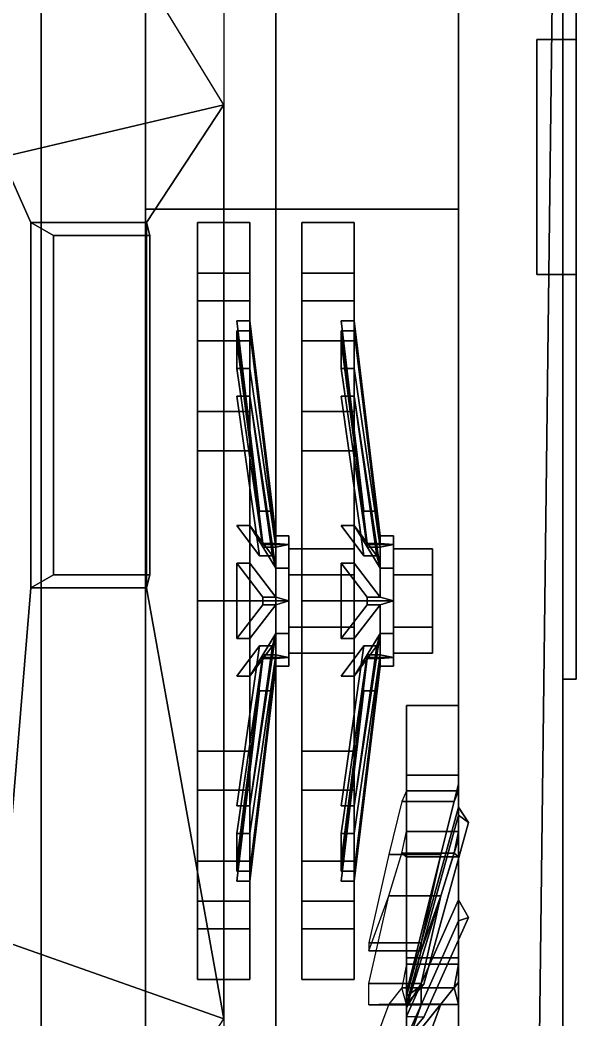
# Model space of a CAD drawing. Header units: millimetres. Extents: x -1.07 to 1.03, y -2.23 to 2.52.
# Drawn here: x 0.564 to 0.99, y 0.639 to 1.405 of the extents above; entities that cross this region are included whole.
import ezdxf

# ---------------------------------------------------------------- set-up
doc = ezdxf.new("R2010")
doc.units = ezdxf.units.MM
for name, color, linetype in [('tracks', 3, 'Continuous'), ('turret', 2, 'Continuous'), ('wheels', 2, 'Continuous')]:
    doc.layers.add(name, color=color, linetype=linetype)

msp = doc.modelspace()

# ---------------------------------------------------------------- linework, layer by layer
for points in [[(0.72, -0.69, 0.9), (0.58, -0.69, 0.69), (0.58, 2.29571, 0.69), (0.72, 2.22286, 0.9)], [(0.58, 2.29571, 0.69), (0.58, -0.69, 0.69), (0.58, -0.69, 0.3), (0.58, 1.97571, 0.3)], [(0.95161, -0.23, 1.33), (0.98, 2.08755, 1.29), (0.76, 1.98, 1.6), (0.76, -0.12, 1.6)], [(0.98, -0.23, 1.29), (0.98, 2.08755, 1.29), (0.98, 2.08755, 1.29), (0.95161, -0.23, 1.33)], [(0.98, 1.7, 0.99), (0.98, -0.18, 0.99), (0.98, -0.78, 0.9), (0.98, 2.09, 0.9)], [(0.98, 2, 1.29), (0.98, -0.78, 1.29), (0.98, -0.18, 1.26), (0.98, 1.7, 1.26)], [(0.76, 0.12, 1.6), (0.76, 1.98, 1.6), (-0.76, 1.98, 1.6), (-0.76, 0.12, 1.6)], [(0.58, 1.97571, 0.3), (0.58, -0.69, 0.3), (-0.58, -0.69, 0.3), (-0.58, 1.97571, 0.3)], [(0.98, 0.9, 0.99), (0.98, 1.7, 0.99), (0.99, 1.7, 0.99), (0.99, 0.9, 0.99)], [(0.98, 1.7, 1.26), (0.98, 0.9, 1.26), (0.99, 0.9, 1.26), (0.99, 1.7, 1.26)], [(0.99, 0.9, 0.99), (0.99, 1.7, 0.99), (0.99, 1.39, 1.11), (0.99, 1.21, 1.11)], [(0.99, 1.7, 0.99), (0.99, 1.7, 1.26), (0.99, 1.39, 1.24), (0.99, 1.39, 1.11)], [(0.99, 1.7, 1.26), (0.99, 0.9, 1.26), (0.99, 1.21, 1.24), (0.99, 1.39, 1.24)], [(0.96, 1.21, 1.24), (0.96, 1.39, 1.24), (0.99, 1.39, 1.24), (0.99, 1.21, 1.24)], [(0.96, 1.39, 1.24), (0.96, 1.39, 1.11), (0.99, 1.39, 1.11), (0.99, 1.39, 1.24)], [(0.96, 1.39, 1.11), (0.96, 1.21, 1.11), (0.99, 1.21, 1.11), (0.99, 1.39, 1.11)], [(0.96, 1.39, 1.24), (0.96, 1.21, 1.24), (0.96, 1.21, 1.11), (0.96, 1.39, 1.11)], [(0.96, 1.21, 1.11), (0.96, 1.21, 1.24), (0.99, 1.21, 1.24), (0.99, 1.21, 1.11)], [(0.99, 0.9, 1.26), (0.99, 0.9, 0.99), (0.99, 1.21, 1.11), (0.99, 1.21, 1.24)], [(0.98, 0.9, 1.26), (0.98, 0.9, 0.99), (0.99, 0.9, 0.99), (0.99, 0.9, 1.26)], [(0.98, 0.62, 1.26), (0.98, 0.62, 0.99), (0.98, 0.9, 0.99), (0.98, 0.9, 1.26)]]:
    msp.add_3dface(points)
at = {"layer": 'tracks'}
for points in [[(0.9, 1.77, 0.72), (0.9, 1.26, 0.64), (0.66, 1.26, 0.64), (0.66, 1.77, 0.72)], [(0.9, 1.26, 0.68), (0.9, 1.77, 0.77), (0.66, 1.77, 0.77), (0.66, 1.26, 0.68)], [(0.66, 1.26, 0.68), (0.66, 1.77, 0.77), (0.66, 1.77, 0.72), (0.66, 1.26, 0.64)], [(0.9, 1.26, 0.64), (0.9, 1.77, 0.72), (0.9, 1.77, 0.77), (0.9, 1.26, 0.68)], [(0.9, 1.43, 0.05), (0.9, 0.21, 0.05), (0.66, 0.21, 0.05), (0.66, 1.43, 0.05)], [(0.66, 1.43, 0.05), (0.66, 0.21, 0.05), (0.66, 0.21, 0.09), (0.66, 1.42, 0.09)], [(0.9, 1.42, 0.09), (0.9, 0.21, 0.09), (0.9, 0.21, 0.05), (0.9, 1.43, 0.05)], [(0.9, 0.21, 0.09), (0.9, 1.42, 0.09), (0.66, 1.42, 0.09), (0.66, 0.21, 0.09)], [(0.66, 0.19, 0.68), (0.66, 1.26, 0.68), (0.66, 1.26, 0.64), (0.66, 0.19, 0.64)], [(0.9, 0.19, 0.68), (0.9, 1.26, 0.68), (0.66, 1.26, 0.68), (0.66, 0.19, 0.68)], [(0.9, 1.26, 0.64), (0.9, 0.19, 0.64), (0.66, 0.19, 0.64), (0.66, 1.26, 0.64)], [(0.9, 0.19, 0.64), (0.9, 1.26, 0.64), (0.9, 1.26, 0.68), (0.9, 0.19, 0.68)]]:
    msp.add_3dface(points, dxfattribs=at)
at = {"layer": 'turret'}
for points in [[(0.55, 1.3, 1.83), (0.72, 1.34, 1.6), (0.53, 1.65, 1.6), (0.42, 1.5, 1.83)], [(0.57217, 1.25, 1.8), (0.66087, 1.25, 1.68), (0.72, 1.34, 1.6), (0.55, 1.3, 1.83)], [(0.66087, 0.97, 1.68), (0.72, 0.64, 1.6), (0.72, 1.34, 1.6), (0.66087, 1.25, 1.68)], [(0.55, 0.7, 1.83), (0.57217, 0.97, 1.8), (0.57217, 1.25, 1.8), (0.55, 1.3, 1.83)], [(0.58957, 1.24, 1.79), (0.66348, 1.24, 1.69), (0.66087, 1.25, 1.68), (0.57217, 1.25, 1.8)], [(0.57217, 0.97, 1.8), (0.58957, 0.98, 1.79), (0.58957, 1.24, 1.79), (0.57217, 1.25, 1.8)], [(0.66348, 0.98, 1.69), (0.66087, 0.97, 1.68), (0.66087, 1.25, 1.68), (0.66348, 1.24, 1.69)], [(0.58957, 0.98, 1.79), (0.66348, 0.98, 1.69), (0.66348, 1.24, 1.69), (0.58957, 1.24, 1.79)], [(0.57217, 0.97, 1.8), (0.66087, 0.97, 1.68), (0.66348, 0.98, 1.69), (0.58957, 0.98, 1.79)], [(0.55, 0.7, 1.83), (0.72, 0.64, 1.6), (0.66087, 0.97, 1.68), (0.57217, 0.97, 1.8)], [(0.37, 0.44, 1.83), (0.48, 0.27, 1.6), (0.72, 0.64, 1.6), (0.55, 0.7, 1.83)]]:
    msp.add_3dface(points, dxfattribs=at)
at = {"layer": 'wheels'}
for points in [[(0.7, 1.25, 0.37), (0.7, 1.21115, 0.515), (0.74, 1.21115, 0.515), (0.74, 1.25, 0.37)], [(0.7, 1.21115, 0.225), (0.7, 1.25, 0.37), (0.74, 1.25, 0.37), (0.74, 1.21115, 0.225)], [(0.74, 1.25, 0.37), (0.74, 1.21115, 0.515), (0.74, 1.15919, 0.485), (0.74, 1.19, 0.37)], [(0.74, 1.21115, 0.225), (0.74, 1.25, 0.37), (0.74, 1.19, 0.37), (0.74, 1.15919, 0.255)], [(0.78, 1.25, 0.37), (0.78, 1.21115, 0.515), (0.82, 1.21115, 0.515), (0.82, 1.25, 0.37)], [(0.78, 1.21115, 0.225), (0.78, 1.25, 0.37), (0.82, 1.25, 0.37), (0.82, 1.21115, 0.225)], [(0.82, 1.25, 0.37), (0.82, 1.21115, 0.515), (0.82, 1.15919, 0.485), (0.82, 1.19, 0.37)], [(0.82, 1.21115, 0.225), (0.82, 1.25, 0.37), (0.82, 1.19, 0.37), (0.82, 1.15919, 0.255)], [(0.7, 1.105, 0.11885), (0.7, 1.21115, 0.225), (0.74, 1.21115, 0.225), (0.74, 1.105, 0.11885)], [(0.7, 1.21115, 0.515), (0.7, 1.105, 0.62115), (0.74, 1.105, 0.62115), (0.74, 1.21115, 0.515)], [(0.74, 1.105, 0.11885), (0.74, 1.21115, 0.225), (0.74, 1.15919, 0.255), (0.74, 1.075, 0.17081)], [(0.74, 1.21115, 0.515), (0.74, 1.105, 0.62115), (0.74, 1.075, 0.56919), (0.74, 1.15919, 0.485)], [(0.78, 1.105, 0.11885), (0.78, 1.21115, 0.225), (0.82, 1.21115, 0.225), (0.82, 1.105, 0.11885)], [(0.78, 1.21115, 0.515), (0.78, 1.105, 0.62115), (0.82, 1.105, 0.62115), (0.82, 1.21115, 0.515)], [(0.82, 1.105, 0.11885), (0.82, 1.21115, 0.225), (0.82, 1.15919, 0.255), (0.82, 1.075, 0.17081)], [(0.82, 1.21115, 0.515), (0.82, 1.105, 0.62115), (0.82, 1.075, 0.56919), (0.82, 1.15919, 0.485)], [(0.7, 1.15919, 0.485), (0.7, 1.19, 0.37), (0.74, 1.19, 0.37), (0.74, 1.15919, 0.485)], [(0.7, 1.19, 0.37), (0.7, 1.15919, 0.255), (0.74, 1.15919, 0.255), (0.74, 1.19, 0.37)], [(0.78, 1.15919, 0.485), (0.78, 1.19, 0.37), (0.82, 1.19, 0.37), (0.82, 1.15919, 0.485)], [(0.78, 1.19, 0.37), (0.78, 1.15919, 0.255), (0.82, 1.15919, 0.255), (0.82, 1.19, 0.37)], [(0.73, 1.17464, 0.42732), (0.74, 1.17464, 0.42732), (0.75747, 1.0289, 0.37), (0.74747, 1.0289, 0.37)], [(0.74, 1.17464, 0.31268), (0.73, 1.17464, 0.31268), (0.74747, 1.0289, 0.37), (0.75747, 1.0289, 0.37)], [(0.74, 1.17464, 0.42732), (0.74, 1.17464, 0.42732), (0.76, 1.01, 0.37), (0.75747, 1.0289, 0.37)], [(0.74, 1.17464, 0.42732), (0.74, 1.16691, 0.45616), (0.76, 1.00407, 0.39212), (0.76, 1.01, 0.37)], [(0.74, 1.17464, 0.31268), (0.74, 1.17464, 0.31268), (0.75747, 1.0289, 0.37), (0.76, 1.01, 0.37)], [(0.74, 1.16691, 0.28384), (0.74, 1.17464, 0.31268), (0.76, 1.01, 0.37), (0.76, 1.00407, 0.34788)], [(0.81, 1.17464, 0.42732), (0.82, 1.17464, 0.42732), (0.83747, 1.0289, 0.37), (0.82747, 1.0289, 0.37)], [(0.82, 1.17464, 0.31268), (0.81, 1.17464, 0.31268), (0.82747, 1.0289, 0.37), (0.83747, 1.0289, 0.37)], [(0.82, 1.17464, 0.42732), (0.82, 1.17464, 0.42732), (0.84, 1.01, 0.37), (0.83747, 1.0289, 0.37)], [(0.82, 1.17464, 0.42732), (0.82, 1.16691, 0.45616), (0.84, 1.00407, 0.39212), (0.84, 1.01, 0.37)], [(0.82, 1.17464, 0.31268), (0.82, 1.17464, 0.31268), (0.83747, 1.0289, 0.37), (0.84, 1.01, 0.37)], [(0.82, 1.16691, 0.28384), (0.82, 1.17464, 0.31268), (0.84, 1.01, 0.37), (0.84, 1.00407, 0.34788)], [(0.73, 1.16691, 0.28384), (0.74, 1.16691, 0.28384), (0.76, 1.00407, 0.34788), (0.75, 1.00407, 0.34788)], [(0.73, 1.15919, 0.255), (0.73, 1.16691, 0.28384), (0.75, 1.00407, 0.34788), (0.75, 1.0033, 0.345)], [(0.74, 1.16691, 0.45616), (0.73, 1.16691, 0.45616), (0.75, 1.00407, 0.39212), (0.76, 1.00407, 0.39212)], [(0.73, 1.16691, 0.45616), (0.73, 1.15919, 0.485), (0.75, 1.0033, 0.395), (0.75, 1.00407, 0.39212)], [(0.81, 1.16691, 0.28384), (0.82, 1.16691, 0.28384), (0.84, 1.00407, 0.34788), (0.83, 1.00407, 0.34788)], [(0.81, 1.15919, 0.255), (0.81, 1.16691, 0.28384), (0.83, 1.00407, 0.34788), (0.83, 1.0033, 0.345)], [(0.82, 1.16691, 0.45616), (0.81, 1.16691, 0.45616), (0.83, 1.00407, 0.39212), (0.84, 1.00407, 0.39212)], [(0.81, 1.16691, 0.45616), (0.81, 1.15919, 0.485), (0.83, 1.0033, 0.395), (0.83, 1.00407, 0.39212)], [(0.7, 1.15919, 0.255), (0.7, 1.075, 0.17081), (0.74, 1.075, 0.17081), (0.74, 1.15919, 0.255)], [(0.7, 1.075, 0.56919), (0.7, 1.15919, 0.485), (0.74, 1.15919, 0.485), (0.74, 1.075, 0.56919)], [(0.73, 1.13807, 0.23389), (0.73, 1.15919, 0.255), (0.75, 1.0033, 0.345), (0.75, 1.00119, 0.34289)], [(0.73, 1.15919, 0.485), (0.73, 1.13807, 0.50611), (0.75, 1.00119, 0.39711), (0.75, 1.0033, 0.395)], [(0.78, 1.15919, 0.255), (0.78, 1.075, 0.17081), (0.82, 1.075, 0.17081), (0.82, 1.15919, 0.255)], [(0.78, 1.075, 0.56919), (0.78, 1.15919, 0.485), (0.82, 1.15919, 0.485), (0.82, 1.075, 0.56919)], [(0.81, 1.13807, 0.23389), (0.81, 1.15919, 0.255), (0.83, 1.0033, 0.345), (0.83, 1.00119, 0.34289)], [(0.81, 1.15919, 0.485), (0.81, 1.13807, 0.50611), (0.83, 1.00119, 0.39711), (0.83, 1.0033, 0.395)], [(0.74, 1.13807, 0.23389), (0.73, 1.13807, 0.23389), (0.75, 1.00119, 0.34289), (0.76, 1.00119, 0.34289)], [(0.73, 1.13807, 0.50611), (0.74, 1.13807, 0.50611), (0.76, 1.00119, 0.39711), (0.75, 1.00119, 0.39711)], [(0.74, 1.11696, 0.21277), (0.74, 1.13807, 0.23389), (0.76, 1.00119, 0.34289), (0.76, 0.985, 0.3267)], [(0.74, 1.13807, 0.50611), (0.74, 1.11696, 0.52723), (0.76, 0.985, 0.4133), (0.76, 1.00119, 0.39711)], [(0.82, 1.13807, 0.23389), (0.81, 1.13807, 0.23389), (0.83, 1.00119, 0.34289), (0.84, 1.00119, 0.34289)], [(0.81, 1.13807, 0.50611), (0.82, 1.13807, 0.50611), (0.84, 1.00119, 0.39711), (0.83, 1.00119, 0.39711)], [(0.82, 1.11696, 0.21277), (0.82, 1.13807, 0.23389), (0.84, 1.00119, 0.34289), (0.84, 0.985, 0.3267)], [(0.82, 1.13807, 0.50611), (0.82, 1.11696, 0.52723), (0.84, 0.985, 0.4133), (0.84, 1.00119, 0.39711)], [(0.73, 1.11696, 0.21277), (0.74, 1.11696, 0.21277), (0.75747, 0.99445, 0.31033), (0.74747, 0.99445, 0.31033)], [(0.74, 1.11696, 0.52723), (0.73, 1.11696, 0.52723), (0.74747, 0.99445, 0.42967), (0.75747, 0.99445, 0.42967)], [(0.74, 1.11696, 0.21277), (0.74, 1.11696, 0.21277), (0.76, 0.985, 0.3267), (0.75747, 0.99445, 0.31033)], [(0.74, 1.11696, 0.52723), (0.74, 1.11696, 0.52723), (0.75747, 0.99445, 0.42967), (0.76, 0.985, 0.4133)], [(0.81, 1.11696, 0.21277), (0.82, 1.11696, 0.21277), (0.83747, 0.99445, 0.31033), (0.82747, 0.99445, 0.31033)], [(0.82, 1.11696, 0.52723), (0.81, 1.11696, 0.52723), (0.82747, 0.99445, 0.42967), (0.83747, 0.99445, 0.42967)], [(0.82, 1.11696, 0.21277), (0.82, 1.11696, 0.21277), (0.84, 0.985, 0.3267), (0.83747, 0.99445, 0.31033)], [(0.82, 1.11696, 0.52723), (0.82, 1.11696, 0.52723), (0.83747, 0.99445, 0.42967), (0.84, 0.985, 0.4133)], [(0.7, 0.96, 0.08), (0.7, 1.105, 0.11885), (0.74, 1.105, 0.11885), (0.74, 0.96, 0.08)], [(0.7, 1.105, 0.62115), (0.7, 0.96, 0.66), (0.74, 0.96, 0.66), (0.74, 1.105, 0.62115)], [(0.74, 0.96, 0.08), (0.74, 1.105, 0.11885), (0.74, 1.075, 0.17081), (0.74, 0.96, 0.14)], [(0.74, 1.105, 0.62115), (0.74, 0.96, 0.66), (0.74, 0.96, 0.6), (0.74, 1.075, 0.56919)], [(0.78, 0.96, 0.08), (0.78, 1.105, 0.11885), (0.82, 1.105, 0.11885), (0.82, 0.96, 0.08)], [(0.78, 1.105, 0.62115), (0.78, 0.96, 0.66), (0.82, 0.96, 0.66), (0.82, 1.105, 0.62115)], [(0.82, 0.96, 0.08), (0.82, 1.105, 0.11885), (0.82, 1.075, 0.17081), (0.82, 0.96, 0.14)], [(0.82, 1.105, 0.62115), (0.82, 0.96, 0.66), (0.82, 0.96, 0.6), (0.82, 1.075, 0.56919)], [(0.7, 1.075, 0.17081), (0.7, 0.96, 0.14), (0.74, 0.96, 0.14), (0.74, 1.075, 0.17081)], [(0.7, 0.96, 0.6), (0.7, 1.075, 0.56919), (0.74, 1.075, 0.56919), (0.74, 0.96, 0.6)], [(0.78, 1.075, 0.17081), (0.78, 0.96, 0.14), (0.82, 0.96, 0.14), (0.82, 1.075, 0.17081)], [(0.78, 0.96, 0.6), (0.78, 1.075, 0.56919), (0.82, 1.075, 0.56919), (0.82, 0.96, 0.6)], [(0.74, 1.01768, 0.15546), (0.73, 1.01768, 0.15546), (0.74747, 0.99445, 0.31033), (0.75747, 0.99445, 0.31033)], [(0.73, 1.01768, 0.58454), (0.74, 1.01768, 0.58454), (0.75747, 0.99445, 0.42967), (0.74747, 0.99445, 0.42967)], [(0.74, 1.01768, 0.15546), (0.74, 1.01768, 0.15546), (0.75747, 0.99445, 0.31033), (0.76, 0.985, 0.3267)], [(0.74, 0.98884, 0.14773), (0.74, 1.01768, 0.15546), (0.76, 0.985, 0.3267), (0.76, 0.96288, 0.32077)], [(0.74, 1.01768, 0.58454), (0.74, 0.98884, 0.59227), (0.76, 0.96288, 0.41923), (0.76, 0.985, 0.4133)], [(0.74, 1.01768, 0.58454), (0.74, 1.01768, 0.58454), (0.76, 0.985, 0.4133), (0.75747, 0.99445, 0.42967)], [(0.82, 1.01768, 0.15546), (0.81, 1.01768, 0.15546), (0.82747, 0.99445, 0.31033), (0.83747, 0.99445, 0.31033)], [(0.81, 1.01768, 0.58454), (0.82, 1.01768, 0.58454), (0.83747, 0.99445, 0.42967), (0.82747, 0.99445, 0.42967)], [(0.82, 1.01768, 0.15546), (0.82, 1.01768, 0.15546), (0.83747, 0.99445, 0.31033), (0.84, 0.985, 0.3267)], [(0.82, 0.98884, 0.14773), (0.82, 1.01768, 0.15546), (0.84, 0.985, 0.3267), (0.84, 0.96288, 0.32077)], [(0.82, 1.01768, 0.58454), (0.82, 0.98884, 0.59227), (0.84, 0.96288, 0.41923), (0.84, 0.985, 0.4133)], [(0.82, 1.01768, 0.58454), (0.82, 1.01768, 0.58454), (0.84, 0.985, 0.4133), (0.83747, 0.99445, 0.42967)], [(0.75, 1.0033, 0.345), (0.75, 1.00407, 0.34788), (0.76, 1.00407, 0.34788), (0.77, 1.0033, 0.345)], [(0.75, 1.00407, 0.39212), (0.75, 1.0033, 0.395), (0.77, 1.0033, 0.395), (0.76, 1.00407, 0.39212)], [(0.76, 1.01, 0.37), (0.76, 1.00407, 0.39212), (0.77, 1.0033, 0.395), (0.77, 1.01, 0.37)], [(0.76, 1.00407, 0.34788), (0.76, 1.01, 0.37), (0.77, 1.01, 0.37), (0.77, 1.0033, 0.345)], [(0.77, 1.01, 0.37), (0.77, 1.0033, 0.395), (0.77, 1, 0.37)], [(0.77, 1.0033, 0.345), (0.77, 1.01, 0.37), (0.77, 1, 0.37), (0.77, 0.98, 0.33536)], [(0.83, 1.0033, 0.345), (0.83, 1.00407, 0.34788), (0.84, 1.00407, 0.34788), (0.85, 1.0033, 0.345)], [(0.83, 1.00407, 0.39212), (0.83, 1.0033, 0.395), (0.85, 1.0033, 0.395), (0.84, 1.00407, 0.39212)], [(0.84, 1.01, 0.37), (0.84, 1.00407, 0.39212), (0.85, 1.0033, 0.395), (0.85, 1.01, 0.37)], [(0.84, 1.00407, 0.34788), (0.84, 1.01, 0.37), (0.85, 1.01, 0.37), (0.85, 1.0033, 0.345)], [(0.85, 1.01, 0.37), (0.85, 1.0033, 0.395), (0.85, 1, 0.37)], [(0.85, 1.0033, 0.345), (0.85, 1.01, 0.37), (0.85, 1, 0.37), (0.85, 0.98, 0.33536)], [(0.75, 1.00119, 0.34289), (0.75, 1.0033, 0.345), (0.77, 1.0033, 0.345), (0.76, 1.00119, 0.34289)], [(0.75, 1.0033, 0.395), (0.75, 1.00119, 0.39711), (0.76, 1.00119, 0.39711), (0.77, 1.0033, 0.395)], [(0.76, 0.985, 0.3267), (0.76, 1.00119, 0.34289), (0.77, 1.0033, 0.345), (0.77, 0.985, 0.3267)], [(0.76, 1.00119, 0.39711), (0.76, 0.985, 0.4133), (0.77, 0.985, 0.4133), (0.77, 1.0033, 0.395)], [(0.77, 1.0033, 0.395), (0.77, 0.985, 0.4133), (0.77, 0.98, 0.40464), (0.77, 1, 0.37)], [(0.77, 0.985, 0.3267), (0.77, 1.0033, 0.345), (0.77, 0.98, 0.33536)], [(0.77, 1, 0.37), (0.77, 0.98, 0.40464), (0.82, 0.98, 0.40464), (0.82, 1, 0.37)], [(0.77, 0.98, 0.33536), (0.77, 1, 0.37), (0.82, 1, 0.37), (0.82, 0.98, 0.33536)], [(0.83, 1.00119, 0.34289), (0.83, 1.0033, 0.345), (0.85, 1.0033, 0.345), (0.84, 1.00119, 0.34289)], [(0.83, 1.0033, 0.395), (0.83, 1.00119, 0.39711), (0.84, 1.00119, 0.39711), (0.85, 1.0033, 0.395)], [(0.84, 0.985, 0.3267), (0.84, 1.00119, 0.34289), (0.85, 1.0033, 0.345), (0.85, 0.985, 0.3267)], [(0.84, 1.00119, 0.39711), (0.84, 0.985, 0.4133), (0.85, 0.985, 0.4133), (0.85, 1.0033, 0.395)], [(0.85, 1.0033, 0.395), (0.85, 0.985, 0.4133), (0.85, 0.98, 0.40464), (0.85, 1, 0.37)], [(0.85, 0.985, 0.3267), (0.85, 1.0033, 0.345), (0.85, 0.98, 0.33536)], [(0.85, 1, 0.37), (0.85, 0.98, 0.40464), (0.88, 0.98, 0.40464), (0.88, 1, 0.37)], [(0.85, 0.98, 0.33536), (0.85, 1, 0.37), (0.88, 1, 0.37), (0.88, 0.98, 0.33536)], [(0.88, 0.98, 0.40464), (0.88, 0.94, 0.33536), (0.88, 0.98, 0.33536), (0.88, 1, 0.37)], [(0.73, 0.98884, 0.14773), (0.74, 0.98884, 0.14773), (0.76, 0.96288, 0.32077), (0.75, 0.96288, 0.32077)], [(0.73, 0.96, 0.14), (0.73, 0.98884, 0.14773), (0.75, 0.96288, 0.32077), (0.75, 0.96, 0.32)], [(0.73, 0.98884, 0.59227), (0.73, 0.96, 0.6), (0.75, 0.96, 0.42), (0.75, 0.96288, 0.41923)], [(0.74, 0.98884, 0.59227), (0.73, 0.98884, 0.59227), (0.75, 0.96288, 0.41923), (0.76, 0.96288, 0.41923)], [(0.81, 0.98884, 0.14773), (0.82, 0.98884, 0.14773), (0.84, 0.96288, 0.32077), (0.83, 0.96288, 0.32077)], [(0.81, 0.96, 0.14), (0.81, 0.98884, 0.14773), (0.83, 0.96288, 0.32077), (0.83, 0.96, 0.32)], [(0.81, 0.98884, 0.59227), (0.81, 0.96, 0.6), (0.83, 0.96, 0.42), (0.83, 0.96288, 0.41923)], [(0.82, 0.98884, 0.59227), (0.81, 0.98884, 0.59227), (0.83, 0.96288, 0.41923), (0.84, 0.96288, 0.41923)], [(0.76, 0.96288, 0.32077), (0.76, 0.985, 0.3267), (0.77, 0.985, 0.3267), (0.77, 0.96, 0.32)], [(0.76, 0.985, 0.4133), (0.76, 0.96288, 0.41923), (0.77, 0.96, 0.42), (0.77, 0.985, 0.4133)], [(0.77, 0.96, 0.32), (0.77, 0.985, 0.3267), (0.77, 0.98, 0.33536), (0.77, 0.94, 0.33536)], [(0.77, 0.985, 0.4133), (0.77, 0.96, 0.42), (0.77, 0.98, 0.40464)], [(0.84, 0.96288, 0.32077), (0.84, 0.985, 0.3267), (0.85, 0.985, 0.3267), (0.85, 0.96, 0.32)], [(0.84, 0.985, 0.4133), (0.84, 0.96288, 0.41923), (0.85, 0.96, 0.42), (0.85, 0.985, 0.4133)], [(0.85, 0.96, 0.32), (0.85, 0.985, 0.3267), (0.85, 0.98, 0.33536), (0.85, 0.94, 0.33536)], [(0.85, 0.985, 0.4133), (0.85, 0.96, 0.42), (0.85, 0.98, 0.40464)], [(0.77, 0.94, 0.33536), (0.77, 0.98, 0.33536), (0.82, 0.98, 0.33536), (0.82, 0.94, 0.33536)], [(0.77, 0.98, 0.40464), (0.77, 0.94, 0.40464), (0.82, 0.94, 0.40464), (0.82, 0.98, 0.40464)], [(0.77, 0.96, 0.42), (0.77, 0.935, 0.4133), (0.77, 0.94, 0.40464), (0.77, 0.98, 0.40464)], [(0.85, 0.94, 0.33536), (0.85, 0.98, 0.33536), (0.88, 0.98, 0.33536), (0.88, 0.94, 0.33536)], [(0.85, 0.98, 0.40464), (0.85, 0.94, 0.40464), (0.88, 0.94, 0.40464), (0.88, 0.98, 0.40464)], [(0.85, 0.96, 0.42), (0.85, 0.935, 0.4133), (0.85, 0.94, 0.40464), (0.85, 0.98, 0.40464)], [(0.88, 0.94, 0.40464), (0.88, 0.92, 0.37), (0.88, 0.94, 0.33536), (0.88, 0.98, 0.40464)], [(0.7, 0.815, 0.11885), (0.7, 0.96, 0.08), (0.74, 0.96, 0.08), (0.74, 0.815, 0.11885)], [(0.7, 0.96, 0.14), (0.7, 0.845, 0.17081), (0.74, 0.845, 0.17081), (0.74, 0.96, 0.14)], [(0.7, 0.96, 0.66), (0.7, 0.815, 0.62115), (0.74, 0.815, 0.62115), (0.74, 0.96, 0.66)], [(0.7, 0.845, 0.56919), (0.7, 0.96, 0.6), (0.74, 0.96, 0.6), (0.74, 0.845, 0.56919)], [(0.73, 0.93116, 0.14773), (0.73, 0.96, 0.14), (0.75, 0.96, 0.32), (0.75, 0.95712, 0.32077)], [(0.73, 0.96, 0.6), (0.73, 0.93116, 0.59227), (0.75, 0.95712, 0.41923), (0.75, 0.96, 0.42)], [(0.74, 0.815, 0.11885), (0.74, 0.96, 0.08), (0.74, 0.96, 0.14), (0.74, 0.845, 0.17081)], [(0.74, 0.96, 0.66), (0.74, 0.815, 0.62115), (0.74, 0.845, 0.56919), (0.74, 0.96, 0.6)], [(0.75, 0.96, 0.32), (0.75, 0.96288, 0.32077), (0.76, 0.96288, 0.32077), (0.77, 0.96, 0.32)], [(0.75, 0.96288, 0.41923), (0.75, 0.96, 0.42), (0.77, 0.96, 0.42), (0.76, 0.96288, 0.41923)], [(0.75, 0.95712, 0.32077), (0.75, 0.96, 0.32), (0.77, 0.96, 0.32), (0.76, 0.95712, 0.32077)], [(0.75, 0.96, 0.42), (0.75, 0.95712, 0.41923), (0.76, 0.95712, 0.41923), (0.77, 0.96, 0.42)], [(0.76, 0.935, 0.3267), (0.76, 0.95712, 0.32077), (0.77, 0.96, 0.32), (0.77, 0.935, 0.3267)], [(0.76, 0.95712, 0.41923), (0.76, 0.935, 0.4133), (0.77, 0.935, 0.4133), (0.77, 0.96, 0.42)], [(0.77, 0.935, 0.3267), (0.77, 0.96, 0.32), (0.77, 0.94, 0.33536)], [(0.78, 0.815, 0.11885), (0.78, 0.96, 0.08), (0.82, 0.96, 0.08), (0.82, 0.815, 0.11885)], [(0.78, 0.96, 0.14), (0.78, 0.845, 0.17081), (0.82, 0.845, 0.17081), (0.82, 0.96, 0.14)], [(0.78, 0.96, 0.66), (0.78, 0.815, 0.62115), (0.82, 0.815, 0.62115), (0.82, 0.96, 0.66)], [(0.78, 0.845, 0.56919), (0.78, 0.96, 0.6), (0.82, 0.96, 0.6), (0.82, 0.845, 0.56919)], [(0.81, 0.93116, 0.14773), (0.81, 0.96, 0.14), (0.83, 0.96, 0.32), (0.83, 0.95712, 0.32077)], [(0.81, 0.96, 0.6), (0.81, 0.93116, 0.59227), (0.83, 0.95712, 0.41923), (0.83, 0.96, 0.42)], [(0.82, 0.815, 0.11885), (0.82, 0.96, 0.08), (0.82, 0.96, 0.14), (0.82, 0.845, 0.17081)], [(0.82, 0.96, 0.66), (0.82, 0.815, 0.62115), (0.82, 0.845, 0.56919), (0.82, 0.96, 0.6)], [(0.83, 0.96, 0.32), (0.83, 0.96288, 0.32077), (0.84, 0.96288, 0.32077), (0.85, 0.96, 0.32)], [(0.83, 0.96288, 0.41923), (0.83, 0.96, 0.42), (0.85, 0.96, 0.42), (0.84, 0.96288, 0.41923)], [(0.83, 0.95712, 0.32077), (0.83, 0.96, 0.32), (0.85, 0.96, 0.32), (0.84, 0.95712, 0.32077)], [(0.83, 0.96, 0.42), (0.83, 0.95712, 0.41923), (0.84, 0.95712, 0.41923), (0.85, 0.96, 0.42)], [(0.84, 0.935, 0.3267), (0.84, 0.95712, 0.32077), (0.85, 0.96, 0.32), (0.85, 0.935, 0.3267)], [(0.84, 0.95712, 0.41923), (0.84, 0.935, 0.4133), (0.85, 0.935, 0.4133), (0.85, 0.96, 0.42)], [(0.85, 0.935, 0.3267), (0.85, 0.96, 0.32), (0.85, 0.94, 0.33536)], [(0.74, 0.93116, 0.14773), (0.73, 0.93116, 0.14773), (0.75, 0.95712, 0.32077), (0.76, 0.95712, 0.32077)], [(0.73, 0.93116, 0.59227), (0.74, 0.93116, 0.59227), (0.76, 0.95712, 0.41923), (0.75, 0.95712, 0.41923)], [(0.74, 0.90232, 0.15546), (0.74, 0.93116, 0.14773), (0.76, 0.95712, 0.32077), (0.76, 0.935, 0.3267)], [(0.74, 0.93116, 0.59227), (0.74, 0.90232, 0.58454), (0.76, 0.935, 0.4133), (0.76, 0.95712, 0.41923)], [(0.82, 0.93116, 0.14773), (0.81, 0.93116, 0.14773), (0.83, 0.95712, 0.32077), (0.84, 0.95712, 0.32077)], [(0.81, 0.93116, 0.59227), (0.82, 0.93116, 0.59227), (0.84, 0.95712, 0.41923), (0.83, 0.95712, 0.41923)], [(0.82, 0.90232, 0.15546), (0.82, 0.93116, 0.14773), (0.84, 0.95712, 0.32077), (0.84, 0.935, 0.3267)], [(0.82, 0.93116, 0.59227), (0.82, 0.90232, 0.58454), (0.84, 0.935, 0.4133), (0.84, 0.95712, 0.41923)], [(0.74, 0.80304, 0.21277), (0.74, 0.80304, 0.21277), (0.75747, 0.92555, 0.31033), (0.76, 0.935, 0.3267)], [(0.74, 0.78193, 0.23389), (0.74, 0.80304, 0.21277), (0.76, 0.935, 0.3267), (0.76, 0.91881, 0.34289)], [(0.74, 0.90232, 0.15546), (0.74, 0.90232, 0.15546), (0.76, 0.935, 0.3267), (0.75747, 0.92555, 0.31033)], [(0.74, 0.90232, 0.58454), (0.74, 0.90232, 0.58454), (0.75747, 0.92555, 0.42967), (0.76, 0.935, 0.4133)], [(0.74, 0.80304, 0.52723), (0.74, 0.80304, 0.52723), (0.76, 0.935, 0.4133), (0.75747, 0.92555, 0.42967)], [(0.74, 0.80304, 0.52723), (0.74, 0.78193, 0.50611), (0.76, 0.91881, 0.39711), (0.76, 0.935, 0.4133)], [(0.76, 0.91881, 0.34289), (0.76, 0.935, 0.3267), (0.77, 0.935, 0.3267), (0.77, 0.9167, 0.345)], [(0.76, 0.935, 0.4133), (0.76, 0.91881, 0.39711), (0.77, 0.9167, 0.395), (0.77, 0.935, 0.4133)], [(0.77, 0.94, 0.40464), (0.77, 0.92, 0.37), (0.82, 0.92, 0.37), (0.82, 0.94, 0.40464)], [(0.77, 0.9167, 0.395), (0.77, 0.91, 0.37), (0.77, 0.92, 0.37), (0.77, 0.94, 0.40464)], [(0.77, 0.92, 0.37), (0.77, 0.94, 0.33536), (0.82, 0.94, 0.33536), (0.82, 0.92, 0.37)], [(0.77, 0.9167, 0.345), (0.77, 0.935, 0.3267), (0.77, 0.94, 0.33536), (0.77, 0.92, 0.37)], [(0.77, 0.935, 0.4133), (0.77, 0.9167, 0.395), (0.77, 0.94, 0.40464)], [(0.82, 0.80304, 0.21277), (0.82, 0.80304, 0.21277), (0.83747, 0.92555, 0.31033), (0.84, 0.935, 0.3267)], [(0.82, 0.78193, 0.23389), (0.82, 0.80304, 0.21277), (0.84, 0.935, 0.3267), (0.84, 0.91881, 0.34289)], [(0.82, 0.90232, 0.15546), (0.82, 0.90232, 0.15546), (0.84, 0.935, 0.3267), (0.83747, 0.92555, 0.31033)], [(0.82, 0.90232, 0.58454), (0.82, 0.90232, 0.58454), (0.83747, 0.92555, 0.42967), (0.84, 0.935, 0.4133)], [(0.82, 0.80304, 0.52723), (0.82, 0.80304, 0.52723), (0.84, 0.935, 0.4133), (0.83747, 0.92555, 0.42967)], [(0.82, 0.80304, 0.52723), (0.82, 0.78193, 0.50611), (0.84, 0.91881, 0.39711), (0.84, 0.935, 0.4133)], [(0.84, 0.91881, 0.34289), (0.84, 0.935, 0.3267), (0.85, 0.935, 0.3267), (0.85, 0.9167, 0.345)], [(0.84, 0.935, 0.4133), (0.84, 0.91881, 0.39711), (0.85, 0.9167, 0.395), (0.85, 0.935, 0.4133)], [(0.85, 0.94, 0.40464), (0.85, 0.92, 0.37), (0.88, 0.92, 0.37), (0.88, 0.94, 0.40464)], [(0.85, 0.9167, 0.395), (0.85, 0.91, 0.37), (0.85, 0.92, 0.37), (0.85, 0.94, 0.40464)], [(0.85, 0.92, 0.37), (0.85, 0.94, 0.33536), (0.88, 0.94, 0.33536), (0.88, 0.92, 0.37)], [(0.85, 0.9167, 0.345), (0.85, 0.935, 0.3267), (0.85, 0.94, 0.33536), (0.85, 0.92, 0.37)], [(0.85, 0.935, 0.4133), (0.85, 0.9167, 0.395), (0.85, 0.94, 0.40464)], [(0.74, 0.80304, 0.21277), (0.73, 0.80304, 0.21277), (0.74747, 0.92555, 0.31033), (0.75747, 0.92555, 0.31033)], [(0.73, 0.90232, 0.15546), (0.74, 0.90232, 0.15546), (0.75747, 0.92555, 0.31033), (0.74747, 0.92555, 0.31033)], [(0.74, 0.90232, 0.58454), (0.73, 0.90232, 0.58454), (0.74747, 0.92555, 0.42967), (0.75747, 0.92555, 0.42967)], [(0.73, 0.80304, 0.52723), (0.74, 0.80304, 0.52723), (0.75747, 0.92555, 0.42967), (0.74747, 0.92555, 0.42967)], [(0.77, 0.91, 0.37), (0.77, 0.9167, 0.345), (0.77, 0.92, 0.37)], [(0.82, 0.80304, 0.21277), (0.81, 0.80304, 0.21277), (0.82747, 0.92555, 0.31033), (0.83747, 0.92555, 0.31033)], [(0.81, 0.90232, 0.15546), (0.82, 0.90232, 0.15546), (0.83747, 0.92555, 0.31033), (0.82747, 0.92555, 0.31033)], [(0.82, 0.90232, 0.58454), (0.81, 0.90232, 0.58454), (0.82747, 0.92555, 0.42967), (0.83747, 0.92555, 0.42967)], [(0.81, 0.80304, 0.52723), (0.82, 0.80304, 0.52723), (0.83747, 0.92555, 0.42967), (0.82747, 0.92555, 0.42967)], [(0.85, 0.91, 0.37), (0.85, 0.9167, 0.345), (0.85, 0.92, 0.37)], [(0.73, 0.78193, 0.23389), (0.74, 0.78193, 0.23389), (0.76, 0.91881, 0.34289), (0.75, 0.91881, 0.34289)], [(0.73, 0.76081, 0.255), (0.73, 0.78193, 0.23389), (0.75, 0.91881, 0.34289), (0.75, 0.9167, 0.345)], [(0.74, 0.78193, 0.50611), (0.73, 0.78193, 0.50611), (0.75, 0.91881, 0.39711), (0.76, 0.91881, 0.39711)], [(0.73, 0.78193, 0.50611), (0.73, 0.76081, 0.485), (0.75, 0.9167, 0.395), (0.75, 0.91881, 0.39711)], [(0.73, 0.75309, 0.28384), (0.73, 0.76081, 0.255), (0.75, 0.9167, 0.345), (0.75, 0.91593, 0.34788)], [(0.73, 0.76081, 0.485), (0.73, 0.75309, 0.45616), (0.75, 0.91593, 0.39212), (0.75, 0.9167, 0.395)], [(0.74, 0.75309, 0.28384), (0.73, 0.75309, 0.28384), (0.75, 0.91593, 0.34788), (0.76, 0.91593, 0.34788)], [(0.73, 0.75309, 0.45616), (0.74, 0.75309, 0.45616), (0.76, 0.91593, 0.39212), (0.75, 0.91593, 0.39212)], [(0.74, 0.75309, 0.45616), (0.74, 0.74536, 0.42732), (0.76, 0.91, 0.37), (0.76, 0.91593, 0.39212)], [(0.74, 0.74536, 0.31268), (0.74, 0.75309, 0.28384), (0.76, 0.91593, 0.34788), (0.76, 0.91, 0.37)], [(0.75, 0.9167, 0.345), (0.75, 0.91881, 0.34289), (0.76, 0.91881, 0.34289), (0.77, 0.9167, 0.345)], [(0.75, 0.91881, 0.39711), (0.75, 0.9167, 0.395), (0.77, 0.9167, 0.395), (0.76, 0.91881, 0.39711)], [(0.75, 0.91593, 0.34788), (0.75, 0.9167, 0.345), (0.77, 0.9167, 0.345), (0.76, 0.91593, 0.34788)], [(0.75, 0.9167, 0.395), (0.75, 0.91593, 0.39212), (0.76, 0.91593, 0.39212), (0.77, 0.9167, 0.395)], [(0.76, 0.91593, 0.39212), (0.76, 0.91, 0.37), (0.77, 0.91, 0.37), (0.77, 0.9167, 0.395)], [(0.76, 0.91, 0.37), (0.76, 0.91593, 0.34788), (0.77, 0.9167, 0.345), (0.77, 0.91, 0.37)], [(0.81, 0.78193, 0.23389), (0.82, 0.78193, 0.23389), (0.84, 0.91881, 0.34289), (0.83, 0.91881, 0.34289)], [(0.81, 0.76081, 0.255), (0.81, 0.78193, 0.23389), (0.83, 0.91881, 0.34289), (0.83, 0.9167, 0.345)], [(0.82, 0.78193, 0.50611), (0.81, 0.78193, 0.50611), (0.83, 0.91881, 0.39711), (0.84, 0.91881, 0.39711)], [(0.81, 0.78193, 0.50611), (0.81, 0.76081, 0.485), (0.83, 0.9167, 0.395), (0.83, 0.91881, 0.39711)], [(0.81, 0.75309, 0.28384), (0.81, 0.76081, 0.255), (0.83, 0.9167, 0.345), (0.83, 0.91593, 0.34788)], [(0.81, 0.76081, 0.485), (0.81, 0.75309, 0.45616), (0.83, 0.91593, 0.39212), (0.83, 0.9167, 0.395)], [(0.82, 0.75309, 0.28384), (0.81, 0.75309, 0.28384), (0.83, 0.91593, 0.34788), (0.84, 0.91593, 0.34788)], [(0.81, 0.75309, 0.45616), (0.82, 0.75309, 0.45616), (0.84, 0.91593, 0.39212), (0.83, 0.91593, 0.39212)], [(0.82, 0.75309, 0.45616), (0.82, 0.74536, 0.42732), (0.84, 0.91, 0.37), (0.84, 0.91593, 0.39212)], [(0.82, 0.74536, 0.31268), (0.82, 0.75309, 0.28384), (0.84, 0.91593, 0.34788), (0.84, 0.91, 0.37)], [(0.83, 0.9167, 0.345), (0.83, 0.91881, 0.34289), (0.84, 0.91881, 0.34289), (0.85, 0.9167, 0.345)], [(0.83, 0.91881, 0.39711), (0.83, 0.9167, 0.395), (0.85, 0.9167, 0.395), (0.84, 0.91881, 0.39711)], [(0.83, 0.91593, 0.34788), (0.83, 0.9167, 0.345), (0.85, 0.9167, 0.345), (0.84, 0.91593, 0.34788)], [(0.83, 0.9167, 0.395), (0.83, 0.91593, 0.39212), (0.84, 0.91593, 0.39212), (0.85, 0.9167, 0.395)], [(0.84, 0.91593, 0.39212), (0.84, 0.91, 0.37), (0.85, 0.91, 0.37), (0.85, 0.9167, 0.395)], [(0.84, 0.91, 0.37), (0.84, 0.91593, 0.34788), (0.85, 0.9167, 0.345), (0.85, 0.91, 0.37)], [(0.74, 0.74536, 0.42732), (0.74, 0.74536, 0.42732), (0.75747, 0.8911, 0.37), (0.76, 0.91, 0.37)], [(0.74, 0.74536, 0.31268), (0.74, 0.74536, 0.31268), (0.76, 0.91, 0.37), (0.75747, 0.8911, 0.37)], [(0.82, 0.74536, 0.42732), (0.82, 0.74536, 0.42732), (0.83747, 0.8911, 0.37), (0.84, 0.91, 0.37)], [(0.82, 0.74536, 0.31268), (0.82, 0.74536, 0.31268), (0.84, 0.91, 0.37), (0.83747, 0.8911, 0.37)], [(0.74, 0.74536, 0.42732), (0.73, 0.74536, 0.42732), (0.74747, 0.8911, 0.37), (0.75747, 0.8911, 0.37)], [(0.73, 0.74536, 0.31268), (0.74, 0.74536, 0.31268), (0.75747, 0.8911, 0.37), (0.74747, 0.8911, 0.37)], [(0.82, 0.74536, 0.42732), (0.81, 0.74536, 0.42732), (0.82747, 0.8911, 0.37), (0.83747, 0.8911, 0.37)], [(0.81, 0.74536, 0.31268), (0.82, 0.74536, 0.31268), (0.83747, 0.8911, 0.37), (0.82747, 0.8911, 0.37)], [(0.86, 0.88, 0.37), (0.86, 0.82652, 0.53458), (0.9, 0.82652, 0.53458), (0.9, 0.88, 0.37)], [(0.86, 0.82652, 0.20542), (0.86, 0.88, 0.37), (0.9, 0.88, 0.37), (0.9, 0.82652, 0.20542)], [(0.86, 0.88, 2.82), (0.86, 0.82652, 2.98458), (0.9, 0.82652, 2.98458), (0.9, 0.88, 2.82)], [(0.86, 0.82652, 2.65542), (0.86, 0.88, 2.82), (0.9, 0.88, 2.82), (0.9, 0.82652, 2.65542)], [(0.9, 0.82652, 0.20542), (0.9, 0.88, 0.37), (0.9, 0.82, 0.37), (0.9, 0.77798, 0.24069)], [(0.9, 0.88, 0.37), (0.9, 0.82652, 0.53458), (0.9, 0.77798, 0.49931), (0.9, 0.82, 0.37)], [(0.9, 0.88, 2.82), (0.9, 0.82652, 2.98458), (0.9, 0.77798, 2.94931), (0.9, 0.82, 2.82)], [(0.9, 0.82652, 2.65542), (0.9, 0.88, 2.82), (0.9, 0.82, 2.82), (0.9, 0.77798, 2.69069)], [(0.7, 0.845, 0.17081), (0.7, 0.76081, 0.255), (0.74, 0.76081, 0.255), (0.74, 0.845, 0.17081)], [(0.7, 0.76081, 0.485), (0.7, 0.845, 0.56919), (0.74, 0.845, 0.56919), (0.74, 0.76081, 0.485)], [(0.74, 0.70885, 0.225), (0.74, 0.815, 0.11885), (0.74, 0.845, 0.17081), (0.74, 0.76081, 0.255)], [(0.74, 0.815, 0.62115), (0.74, 0.70885, 0.515), (0.74, 0.76081, 0.485), (0.74, 0.845, 0.56919)], [(0.78, 0.845, 0.17081), (0.78, 0.76081, 0.255), (0.82, 0.76081, 0.255), (0.82, 0.845, 0.17081)], [(0.78, 0.76081, 0.485), (0.78, 0.845, 0.56919), (0.82, 0.845, 0.56919), (0.82, 0.76081, 0.485)], [(0.82, 0.70885, 0.225), (0.82, 0.815, 0.11885), (0.82, 0.845, 0.17081), (0.82, 0.76081, 0.255)], [(0.82, 0.815, 0.62115), (0.82, 0.70885, 0.515), (0.82, 0.76081, 0.485), (0.82, 0.845, 0.56919)], [(0.86, 0.82652, 0.53458), (0.86, 0.68652, 0.6363), (0.9, 0.68652, 0.6363), (0.9, 0.82652, 0.53458)], [(0.86, 0.68652, 0.1037), (0.86, 0.82652, 0.20542), (0.9, 0.82652, 0.20542), (0.9, 0.68652, 0.1037)], [(0.86, 0.68652, 2.5537), (0.86, 0.82652, 2.65542), (0.9, 0.82652, 2.65542), (0.9, 0.68652, 2.5537)], [(0.86, 0.82652, 2.98458), (0.86, 0.68652, 3.0863), (0.9, 0.68652, 3.0863), (0.9, 0.82652, 2.98458)], [(0.86, 0.65736, 0.36188), (0.86, 0.66, 0.37), (0.9, 0.82, 0.37), (0.9, 0.80208, 0.31485)], [(0.86, 0.66, 2.82), (0.86, 0.65736, 2.81188), (0.9, 0.80208, 2.76485), (0.9, 0.82, 2.82)], [(0.89658, 0.80634, 0.37), (0.89658, 0.80634, 0.37), (0.9, 0.81468, 0.38637), (0.9, 0.82, 0.37)], [(0.89658, 0.80634, 2.82), (0.89658, 0.80634, 2.82), (0.9, 0.82, 2.82), (0.9, 0.81468, 2.83637)], [(0.9, 0.68652, 0.1037), (0.9, 0.82652, 0.20542), (0.9, 0.77798, 0.24069), (0.9, 0.66798, 0.16077)], [(0.9, 0.82652, 0.53458), (0.9, 0.68652, 0.6363), (0.9, 0.66798, 0.57923), (0.9, 0.77798, 0.49931)], [(0.9, 0.68652, 2.5537), (0.9, 0.82652, 2.65542), (0.9, 0.77798, 2.69069), (0.9, 0.66798, 2.61077)], [(0.9, 0.82652, 2.98458), (0.9, 0.68652, 3.0863), (0.9, 0.66798, 3.02923), (0.9, 0.77798, 2.94931)], [(0.7, 0.70885, 0.225), (0.7, 0.815, 0.11885), (0.74, 0.815, 0.11885), (0.74, 0.70885, 0.225)], [(0.7, 0.815, 0.62115), (0.7, 0.70885, 0.515), (0.74, 0.70885, 0.515), (0.74, 0.815, 0.62115)], [(0.78, 0.70885, 0.225), (0.78, 0.815, 0.11885), (0.82, 0.815, 0.11885), (0.82, 0.70885, 0.225)], [(0.78, 0.815, 0.62115), (0.78, 0.70885, 0.515), (0.82, 0.70885, 0.515), (0.82, 0.815, 0.62115)], [(0.86, 0.81468, 0.38637), (0.85658, 0.80634, 0.37), (0.89658, 0.80634, 0.37), (0.9, 0.81468, 0.38637)], [(0.86, 0.81468, 2.83637), (0.85658, 0.80634, 2.82), (0.89658, 0.80634, 2.82), (0.9, 0.81468, 2.83637)], [(0.86, 0.7833, 0.48294), (0.86, 0.81468, 0.38637), (0.9, 0.81468, 0.38637), (0.9, 0.7833, 0.48294)], [(0.86, 0.7833, 2.93294), (0.86, 0.81468, 2.83637), (0.9, 0.81468, 2.83637), (0.9, 0.7833, 2.93294)], [(0.86, 0.7833, 2.93294), (0.86, 0.81468, 2.83637), (0.9, 0.81468, 2.83637), (0.9, 0.7833, 2.93294)], [(0.85658, 0.80634, 0.37), (0.84647, 0.76588, 0.37), (0.88647, 0.76588, 0.37), (0.89658, 0.80634, 0.37)], [(0.85658, 0.80634, 2.82), (0.84647, 0.76588, 2.82), (0.88647, 0.76588, 2.82), (0.89658, 0.80634, 2.82)], [(0.8734, 0.66657, 0.34837), (0.86, 0.65736, 0.36188), (0.9, 0.80208, 0.31485), (0.90757, 0.79021, 0.3082)], [(0.86, 0.65736, 2.81188), (0.8734, 0.66657, 2.79837), (0.90757, 0.79021, 2.7582), (0.9, 0.80208, 2.76485)], [(0.9, 0.7959, 0.29583), (0.90757, 0.79021, 0.3082), (0.90757, 0.79021, 0.3082), (0.9, 0.80208, 0.31485)], [(0.9, 0.80208, 2.76485), (0.90757, 0.79021, 2.7582), (0.90757, 0.79021, 2.7582), (0.9, 0.7959, 2.74583)], [(0.86, 0.65118, 0.34286), (0.8734, 0.66657, 0.34837), (0.90757, 0.79021, 0.3082), (0.9, 0.7959, 0.29583)], [(0.86, 0.64854, 0.33473), (0.86, 0.65118, 0.34286), (0.9, 0.7959, 0.29583), (0.9, 0.77798, 0.24069)], [(0.86, 0.65118, 2.79286), (0.86, 0.64854, 2.78473), (0.9, 0.77798, 2.69069), (0.9, 0.7959, 2.74583)], [(0.8734, 0.66657, 2.79837), (0.86, 0.65118, 2.79286), (0.9, 0.7959, 2.74583), (0.90757, 0.79021, 2.7582)], [(0.85658, 0.76693, 0.49128), (0.86, 0.7833, 0.48294), (0.9, 0.7833, 0.48294), (0.89658, 0.76693, 0.49128)], [(0.85658, 0.76693, 2.94128), (0.86, 0.7833, 2.93294), (0.9, 0.7833, 2.93294), (0.89658, 0.76693, 2.94128)], [(0.89658, 0.76693, 0.49128), (0.89658, 0.76693, 0.49128), (0.9, 0.77798, 0.49931), (0.9, 0.7833, 0.48294)], [(0.89658, 0.76693, 2.94128), (0.89658, 0.76693, 2.94128), (0.9, 0.7833, 2.93294), (0.9, 0.77798, 2.94931)], [(0.86, 0.64854, 0.40527), (0.86, 0.64163, 0.41029), (0.9, 0.73107, 0.53339), (0.9, 0.77798, 0.49931)], [(0.86, 0.64163, 2.86029), (0.86, 0.64854, 2.85527), (0.9, 0.77798, 2.94931), (0.9, 0.73107, 2.98339)], [(0.89658, 0.76693, 0.24872), (0.89658, 0.76693, 0.24872), (0.9, 0.77798, 0.24069), (0.9, 0.76406, 0.23057)], [(0.89658, 0.76693, 2.69872), (0.89658, 0.76693, 2.69872), (0.9, 0.76406, 2.68057), (0.9, 0.77798, 2.69069)], [(0.84647, 0.7342, 0.2725), (0.85658, 0.76693, 0.24872), (0.89658, 0.76693, 0.24872), (0.88647, 0.7342, 0.2725)], [(0.84647, 0.7342, 0.4675), (0.85658, 0.76693, 0.49128), (0.89658, 0.76693, 0.49128), (0.88647, 0.7342, 0.4675)], [(0.84647, 0.7342, 2.9175), (0.85658, 0.76693, 2.94128), (0.89658, 0.76693, 2.94128), (0.88647, 0.7342, 2.9175)], [(0.84647, 0.7342, 2.7225), (0.85658, 0.76693, 2.69872), (0.89658, 0.76693, 2.69872), (0.88647, 0.7342, 2.7225)], [(0.85658, 0.76693, 0.24872), (0.86, 0.76406, 0.23057), (0.9, 0.76406, 0.23057), (0.89658, 0.76693, 0.24872)], [(0.85658, 0.76693, 2.69872), (0.86, 0.76406, 2.68057), (0.9, 0.76406, 2.68057), (0.89658, 0.76693, 2.69872)], [(0.7, 0.73, 0.37), (0.7, 0.76081, 0.485), (0.74, 0.76081, 0.485), (0.74, 0.73, 0.37)], [(0.7, 0.76081, 0.255), (0.7, 0.73, 0.37), (0.74, 0.73, 0.37), (0.74, 0.76081, 0.255)], [(0.74, 0.70885, 0.515), (0.74, 0.67, 0.37), (0.74, 0.73, 0.37), (0.74, 0.76081, 0.485)], [(0.74, 0.67, 0.37), (0.74, 0.70885, 0.225), (0.74, 0.76081, 0.255), (0.74, 0.73, 0.37)], [(0.78, 0.73, 0.37), (0.78, 0.76081, 0.485), (0.82, 0.76081, 0.485), (0.82, 0.73, 0.37)], [(0.78, 0.76081, 0.255), (0.78, 0.73, 0.37), (0.82, 0.73, 0.37), (0.82, 0.76081, 0.255)], [(0.82, 0.70885, 0.515), (0.82, 0.67, 0.37), (0.82, 0.73, 0.37), (0.82, 0.76081, 0.485)], [(0.82, 0.67, 0.37), (0.82, 0.70885, 0.225), (0.82, 0.76081, 0.255), (0.82, 0.73, 0.37)], [(0.84647, 0.76588, 0.37), (0.83129, 0.6982, 0.39139), (0.87129, 0.6982, 0.39139), (0.88647, 0.76588, 0.37)], [(0.84647, 0.76588, 2.82), (0.83129, 0.6982, 2.84139), (0.87129, 0.6982, 2.84139), (0.88647, 0.76588, 2.82)], [(0.86, 0.66, 0.37), (0.86, 0.66, 0.37), (0.87129, 0.6982, 0.39139), (0.88647, 0.76588, 0.37)], [(0.86, 0.66, 2.82), (0.86, 0.66, 2.82), (0.88647, 0.76588, 2.82), (0.87129, 0.6982, 2.84139)], [(0.86, 0.76406, 0.23057), (0.86, 0.68191, 0.17089), (0.9, 0.68191, 0.17089), (0.9, 0.76406, 0.23057)], [(0.86, 0.76406, 2.68057), (0.86, 0.68191, 2.62089), (0.9, 0.68191, 2.62089), (0.9, 0.76406, 2.68057)], [(0.86, 0.76406, 2.68057), (0.86, 0.68191, 2.62089), (0.9, 0.68191, 2.62089), (0.9, 0.76406, 2.68057)], [(0.83129, 0.66687, 0.29498), (0.84647, 0.7342, 0.2725), (0.88647, 0.7342, 0.2725), (0.87129, 0.66687, 0.29498)], [(0.83129, 0.69202, 0.41041), (0.84647, 0.7342, 0.4675), (0.88647, 0.7342, 0.4675), (0.87129, 0.69202, 0.41041)], [(0.83129, 0.69202, 2.86041), (0.84647, 0.7342, 2.9175), (0.88647, 0.7342, 2.9175), (0.87129, 0.69202, 2.86041)], [(0.83129, 0.66687, 2.74498), (0.84647, 0.7342, 2.7225), (0.88647, 0.7342, 2.7225), (0.87129, 0.66687, 2.74498)], [(0.86, 0.64854, 0.33473), (0.86, 0.64854, 0.33473), (0.88647, 0.7342, 0.2725), (0.87129, 0.66687, 0.29498)], [(0.86, 0.64854, 0.40527), (0.86, 0.64854, 0.40527), (0.88647, 0.7342, 0.4675), (0.87129, 0.69202, 0.41041)], [(0.86, 0.64854, 2.78473), (0.86, 0.64854, 2.78473), (0.87129, 0.66687, 2.74498), (0.88647, 0.7342, 2.7225)], [(0.86, 0.64854, 2.85527), (0.86, 0.64854, 2.85527), (0.87129, 0.69202, 2.86041), (0.88647, 0.7342, 2.9175)], [(0.86, 0.64163, 0.41029), (0.8734, 0.64114, 0.42663), (0.90757, 0.71756, 0.5318), (0.9, 0.73107, 0.53339)], [(0.8734, 0.64114, 2.87663), (0.86, 0.64163, 2.86029), (0.9, 0.73107, 2.98339), (0.90757, 0.71756, 2.9818)], [(0.9, 0.73107, 0.53339), (0.90757, 0.71756, 0.5318), (0.90757, 0.71756, 0.5318), (0.9, 0.71489, 0.54515)], [(0.9, 0.71489, 2.99515), (0.90757, 0.71756, 2.9818), (0.90757, 0.71756, 2.9818), (0.9, 0.73107, 2.98339)], [(0.8734, 0.64114, 0.42663), (0.86, 0.62545, 0.42204), (0.9, 0.71489, 0.54515), (0.90757, 0.71756, 0.5318)], [(0.86, 0.62545, 2.87204), (0.8734, 0.64114, 2.87663), (0.90757, 0.71756, 2.9818), (0.9, 0.71489, 2.99515)], [(0.86, 0.62545, 0.42204), (0.86, 0.61854, 0.42706), (0.9, 0.66798, 0.57923), (0.9, 0.71489, 0.54515)], [(0.86, 0.61854, 2.87706), (0.86, 0.62545, 2.87204), (0.9, 0.71489, 2.99515), (0.9, 0.66798, 3.02923)], [(0.7, 0.70885, 0.515), (0.7, 0.67, 0.37), (0.74, 0.67, 0.37), (0.74, 0.70885, 0.515)], [(0.7, 0.67, 0.37), (0.7, 0.70885, 0.225), (0.74, 0.70885, 0.225), (0.74, 0.67, 0.37)], [(0.78, 0.70885, 0.515), (0.78, 0.67, 0.37), (0.82, 0.67, 0.37), (0.82, 0.70885, 0.515)], [(0.78, 0.67, 0.37), (0.78, 0.70885, 0.225), (0.82, 0.70885, 0.225), (0.82, 0.67, 0.37)], [(0.83129, 0.6982, 0.39139), (0.83129, 0.69202, 0.41041), (0.87129, 0.69202, 0.41041), (0.87129, 0.6982, 0.39139)], [(0.83129, 0.6982, 2.84139), (0.83129, 0.69202, 2.86041), (0.87129, 0.69202, 2.86041), (0.87129, 0.6982, 2.84139)], [(0.86, 0.66, 0.37), (0.86, 0.64854, 0.40527), (0.87129, 0.69202, 0.41041), (0.87129, 0.6982, 0.39139)], [(0.86, 0.64854, 2.85527), (0.86, 0.66, 2.82), (0.87129, 0.6982, 2.84139), (0.87129, 0.69202, 2.86041)], [(0.86, 0.68191, 0.17089), (0.85658, 0.66376, 0.17376), (0.89658, 0.66376, 0.17376), (0.9, 0.68191, 0.17089)], [(0.86, 0.68191, 2.62089), (0.85658, 0.66376, 2.62376), (0.89658, 0.66376, 2.62376), (0.9, 0.68191, 2.62089)], [(0.86, 0.68652, 0.6363), (0.86, 0.51348, 0.6363), (0.9, 0.51348, 0.6363), (0.9, 0.68652, 0.6363)], [(0.86, 0.51348, 0.1037), (0.86, 0.68652, 0.1037), (0.9, 0.68652, 0.1037), (0.9, 0.51348, 0.1037)], [(0.86, 0.51348, 2.5537), (0.86, 0.68652, 2.5537), (0.9, 0.68652, 2.5537), (0.9, 0.51348, 2.5537)], [(0.86, 0.68652, 3.0863), (0.86, 0.51348, 3.0863), (0.9, 0.51348, 3.0863), (0.9, 0.68652, 3.0863)], [(0.89658, 0.66376, 0.17376), (0.89658, 0.66376, 0.17376), (0.9, 0.68191, 0.17089), (0.9, 0.66798, 0.16077)], [(0.89658, 0.66376, 2.62376), (0.89658, 0.66376, 2.62376), (0.9, 0.66798, 2.61077), (0.9, 0.68191, 2.62089)], [(0.9, 0.68652, 0.6363), (0.9, 0.51348, 0.6363), (0.9, 0.53202, 0.57923), (0.9, 0.66798, 0.57923)], [(0.9, 0.51348, 0.1037), (0.9, 0.68652, 0.1037), (0.9, 0.66798, 0.16077), (0.9, 0.53202, 0.16077)], [(0.9, 0.51348, 2.5537), (0.9, 0.68652, 2.5537), (0.9, 0.66798, 2.61077), (0.9, 0.53202, 2.61077)], [(0.9, 0.68652, 3.0863), (0.9, 0.51348, 3.0863), (0.9, 0.53202, 3.02923), (0.9, 0.66798, 3.02923)], [(0.83129, 0.65069, 0.28322), (0.83129, 0.66687, 0.29498), (0.87129, 0.66687, 0.29498), (0.87129, 0.65069, 0.28322)], [(0.83129, 0.65069, 2.73322), (0.83129, 0.66687, 2.74498), (0.87129, 0.66687, 2.74498), (0.87129, 0.65069, 2.73322)], [(0.86, 0.61, 0.31294), (0.86, 0.61854, 0.31294), (0.9, 0.66798, 0.16077), (0.9, 0.61, 0.16077)], [(0.86, 0.61854, 2.76294), (0.86, 0.61, 2.76294), (0.9, 0.61, 2.61077), (0.9, 0.66798, 2.61077)], [(0.86, 0.61854, 0.31294), (0.86, 0.64854, 0.33473), (0.87129, 0.66687, 0.29498), (0.87129, 0.65069, 0.28322)], [(0.86, 0.64854, 2.78473), (0.86, 0.61854, 2.76294), (0.87129, 0.65069, 2.73322), (0.87129, 0.66687, 2.74498)], [(0.86, 0.65118, 0.34286), (0.86, 0.65736, 0.36188), (0.8734, 0.66657, 0.34837), (0.86, 0.65118, 0.34286)], [(0.86, 0.65736, 2.81188), (0.86, 0.65118, 2.79286), (0.8734, 0.66657, 2.79837), (0.86, 0.65736, 2.81188)], [(0.89658, 0.66376, 0.56624), (0.89658, 0.66376, 0.56624), (0.9, 0.65077, 0.57923), (0.9, 0.66798, 0.57923)], [(0.89658, 0.66376, 3.01624), (0.89658, 0.66376, 3.01624), (0.9, 0.66798, 3.02923), (0.9, 0.65077, 3.02923)], [(0.85658, 0.66376, 0.56624), (0.84647, 0.65126, 0.52777), (0.88647, 0.65126, 0.52777), (0.89658, 0.66376, 0.56624)], [(0.85658, 0.66376, 0.17376), (0.84647, 0.65126, 0.21223), (0.88647, 0.65126, 0.21223), (0.89658, 0.66376, 0.17376)], [(0.85658, 0.66376, 3.01624), (0.84647, 0.65126, 2.97777), (0.88647, 0.65126, 2.97777), (0.89658, 0.66376, 3.01624)], [(0.85658, 0.66376, 2.62376), (0.84647, 0.65126, 2.66223), (0.88647, 0.65126, 2.66223), (0.89658, 0.66376, 2.62376)], [(0.86, 0.65077, 0.57923), (0.85658, 0.66376, 0.56624), (0.89658, 0.66376, 0.56624), (0.9, 0.65077, 0.57923)], [(0.86, 0.65077, 3.02923), (0.85658, 0.66376, 3.01624), (0.89658, 0.66376, 3.01624), (0.9, 0.65077, 3.02923)], [(0.86, 0.64854, 0.33473), (0.86, 0.66, 0.37), (0.86, 0.63804, 0.38236), (0.86, 0.62351, 0.33764)], [(0.86, 0.63804, 0.38236), (0.86, 0.63804, 0.38236), (0.86, 0.64854, 0.40527), (0.86, 0.66, 0.37)], [(0.86, 0.64854, 2.78473), (0.86, 0.66, 2.82), (0.86, 0.63804, 2.83236), (0.86, 0.62351, 2.78764)], [(0.86, 0.66, 2.82), (0.86, 0.64854, 2.85527), (0.86, 0.63804, 2.83236), (0.86, 0.66, 2.82)], [(0.84647, 0.65126, 0.52777), (0.83129, 0.61, 0.47), (0.87129, 0.61, 0.47), (0.88647, 0.65126, 0.52777)], [(0.84647, 0.65126, 0.21223), (0.83129, 0.65069, 0.28322), (0.87129, 0.65069, 0.28322), (0.88647, 0.65126, 0.21223)], [(0.84647, 0.65126, 2.97777), (0.83129, 0.61, 2.92), (0.87129, 0.61, 2.92), (0.88647, 0.65126, 2.97777)], [(0.84647, 0.65126, 2.66223), (0.83129, 0.65069, 2.73322), (0.87129, 0.65069, 2.73322), (0.88647, 0.65126, 2.66223)], [(0.86, 0.61854, 0.42706), (0.86, 0.61854, 0.42706), (0.87129, 0.61, 0.47), (0.88647, 0.65126, 0.52777)], [(0.86, 0.61854, 0.31294), (0.86, 0.61854, 0.31294), (0.87129, 0.65069, 0.28322), (0.88647, 0.65126, 0.21223)], [(0.86, 0.61854, 2.87706), (0.86, 0.61854, 2.87706), (0.88647, 0.65126, 2.97777), (0.87129, 0.61, 2.92)], [(0.86, 0.61854, 2.76294), (0.86, 0.61854, 2.76294), (0.88647, 0.65126, 2.66223), (0.87129, 0.65069, 2.73322)], [(0.86, 0.54923, 0.57923), (0.86, 0.65077, 0.57923), (0.9, 0.65077, 0.57923), (0.9, 0.54923, 0.57923)], [(0.86, 0.54923, 3.02923), (0.86, 0.65077, 3.02923), (0.9, 0.65077, 3.02923), (0.9, 0.54923, 3.02923)], [(0.86, 0.64854, 0.40527), (0.86, 0.61854, 0.42706), (0.86, 0.6, 0.41), (0.86, 0.63804, 0.38236)], [(0.86, 0.62351, 0.33764), (0.86, 0.62351, 0.33764), (0.86, 0.64854, 0.33473), (0.86, 0.61854, 0.31294)], [(0.86, 0.64854, 2.85527), (0.86, 0.61854, 2.87706), (0.86, 0.6, 2.86), (0.86, 0.63804, 2.83236)], [(0.86, 0.61854, 2.76294), (0.86, 0.64854, 2.78473), (0.86, 0.62351, 2.78764), (0.86, 0.61854, 2.76294)], [(0.86, 0.64163, 0.41029), (0.86, 0.62545, 0.42204), (0.8734, 0.64114, 0.42663), (0.86, 0.64163, 0.41029)], [(0.86, 0.62545, 2.87204), (0.86, 0.64163, 2.86029), (0.8734, 0.64114, 2.87663), (0.86, 0.62545, 2.87204)]]:
    msp.add_3dface(points, dxfattribs=at)

doc.saveas('drawing.dxf')
